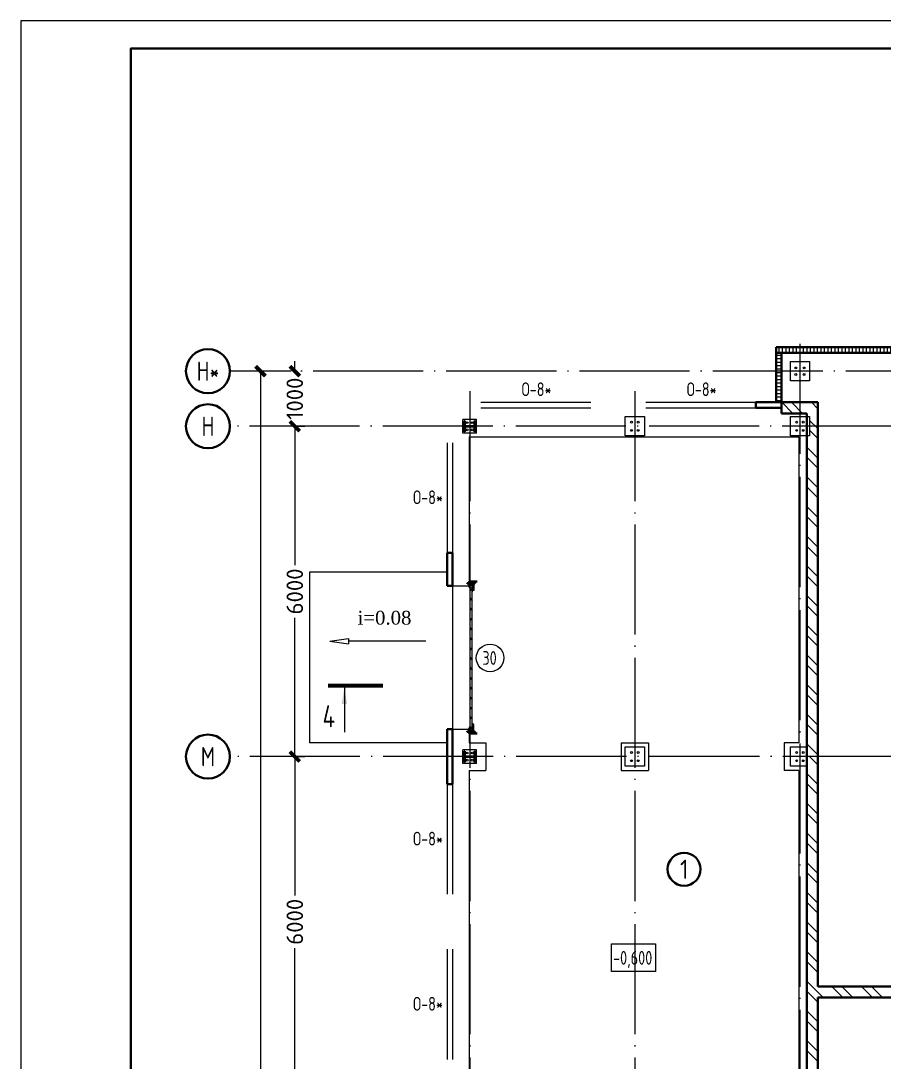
# Model space of a CAD drawing. Extents: x -965262 to 1142518, y -357520 to 71675.
# Drawn here: x -861262 to -845578, y -174902 to -155988 of the extents above; entities that cross this region are included whole.
import ezdxf

# ---------------------------------------------------------------- set-up
doc = ezdxf.new("R2010")
doc.units = 0
doc.header["$LTSCALE"] = 10
doc.linetypes.add('DOTE', pattern=[2.42, 2, -0.2, 0.02, -0.2])
doc.layers.get('0').update_dxf_attribs({"linetype": 'CONTINUOUS', "lineweight": 30})
doc.layers.get('Defpoints').update_dxf_attribs({"linetype": 'CONTINUOUS'})
doc.layers.add('DOTE', color=7, linetype='DOTE', lineweight=9)
doc.styles.add('2.5', font='times.ttf', dxfattribs={"height": 2.5})
doc.styles.add('GOST 2.304', font='isocpeur.ttf', dxfattribs={"width": 0.75, "height": 250})
doc.styles.add('GOST-2.304_Type-B', font='isocpeur.ttf', dxfattribs={"width": 0.9})
doc.styles.get("Standard").update_dxf_attribs({"font": 'isocpeur.ttf', "height": 300})
doc.dimstyles.get("Standard").update_dxf_attribs({"dimscale": 100, "dimtxt": 300, "dimasz": 1.8, "dimexe": 1.8, "dimexo": 0.625, "dimgap": 0.9, "dimtad": 0, "dimdec": 0, "dimzin": 0, "dimdsep": 46, "dimtxsty": 'Standard', "dimblk": 'ARCHTICK', "dimcen": 0.9, "dimclrd": 256, "dimclre": 256, "dimclrt": 256, "dimadec": 0, "dimazin": 0, "dimtfac": 1, "dimtdec": 0, "dimtofl": 0, "dimtmove": 0, "dimatfit": 3, "dimfxl": 1, "dimtolj": 1, "dimtzin": 0, "dimlwd": 15, "dimlwe": 15, "dimarcsym": 0})

# ---------------------------------------------------------------- blocks, each defined once
blk = doc.blocks.new('MC2')
at = {"lineweight": 15}
for p, q in [((68127, 41566), (68127, 39900)), ((69794, 41566), (68127, 41566)), ((69794, 41566), (69794, 39900)), ((69794, 39900), (68127, 39900))]:
    blk.add_line(p, q, dxfattribs=at)
for p, q in [((69627, 41400), (68294, 41400)), ((68294, 41400), (68294, 41320)), ((68934, 41320), (68294, 41320)), ((68934, 41320), (68934, 40146)), ((69627, 41320), (68987, 41320)), ((68987, 41320), (68987, 40146)), ((69627, 41400), (69627, 41320)), ((68934, 40146), (68294, 40146)), ((68294, 40146), (68294, 40066)), ((69627, 40066), (68294, 40066)), ((69627, 40146), (68987, 40146)), ((69627, 40146), (69627, 40066))]:
    blk.add_line(p, q)
for centre in [(68527, 41033), (68527, 40433), (69394, 41033), (69394, 40433)]:
    blk.add_circle(centre, 107, dxfattribs=at)
blk = doc.blocks.new('anchor.bolt')
for p, q in [((-0.07, 0), (-0.07, -0.72)), ((0.07, 0), (0.07, -0.06)), ((-0.1, -0.04), (-0.07, -0.03)), ((-0.1, -0.04), (0.09, -0.06)), ((0.07, -0.07), (-0.1, -0.04)), ((-0.1, -0.11), (-0.07, -0.1)), ((-0.1, -0.11), (0.09, -0.13)), ((0.07, -0.14), (-0.1, -0.11)), ((-0.1, -0.18), (-0.07, -0.17)), ((-0.1, -0.18), (0.09, -0.2)), ((0.07, -0.21), (-0.1, -0.18)), ((-0.1, -0.25), (-0.07, -0.24)), ((-0.1, -0.25), (0.09, -0.27)), ((0.07, -0.28), (-0.1, -0.25)), ((-0.1, -0.32), (-0.07, -0.31)), ((-0.1, -0.32), (0.09, -0.34)), ((0.07, -0.35), (-0.1, -0.32)), ((-0.1, -0.39), (-0.07, -0.38)), ((-0.1, -0.39), (0.09, -0.41)), ((0.07, -0.42), (-0.1, -0.39)), ((-0.1, -0.46), (-0.07, -0.45)), ((-0.1, -0.46), (0.09, -0.48)), ((0.07, -0.49), (-0.1, -0.46)), ((-0.1, -0.53), (-0.07, -0.52)), ((-0.1, -0.53), (0.09, -0.55)), ((0.07, -0.56), (-0.1, -0.53)), ((-0.09, -0.6), (-0.07, -0.59)), ((-0.09, -0.6), (0.09, -0.62)), ((0.07, -0.63), (-0.09, -0.6)), ((-0.07, -0.72), (0, -0.8)), ((-0.04, -0.62), (-0.06, -0.63)), ((-0.06, -0.64), (-0.06, -0.63)), ((-0.06, -0.73), (-0.06, -0.64)), ((0, -0.79), (-0.06, -0.73)), ((-0.01, -0.63), (-0.04, -0.62)), ((-0.03, -0.63), (0, -0.79)), ((-0.03, -0.63), (0.01, -0.78)), ((-0.02, -0.63), (0.01, -0.77)), ((-0.01, -0.63), (0.02, -0.76)), ((0.03, -0.69), (-0.01, -0.63)), ((0, -0.64), (0.03, -0.75)), ((0, -0.8), (0.07, -0.72)), ((0, -0.79), (0.03, -0.74)), ((0.01, -0.66), (0.03, -0.74)), ((0.03, -0.74), (0.03, -0.69)), ((0.07, -0.06), (0.09, -0.06)), ((0.09, -0.06), (0.07, -0.07)), ((0.07, -0.07), (0.07, -0.13)), ((0.07, -0.13), (0.09, -0.13)), ((0.09, -0.13), (0.07, -0.14)), ((0.07, -0.14), (0.07, -0.2)), ((0.07, -0.2), (0.09, -0.2)), ((0.09, -0.2), (0.07, -0.21)), ((0.07, -0.21), (0.07, -0.27)), ((0.07, -0.27), (0.09, -0.27)), ((0.09, -0.27), (0.07, -0.28)), ((0.07, -0.28), (0.07, -0.34)), ((0.07, -0.33), (0.09, -0.34)), ((0.09, -0.34), (0.07, -0.35)), ((0.07, -0.35), (0.07, -0.41)), ((0.07, -0.4), (0.09, -0.41)), ((0.09, -0.41), (0.07, -0.42)), ((0.07, -0.42), (0.07, -0.48)), ((0.07, -0.47), (0.09, -0.48)), ((0.09, -0.48), (0.07, -0.49)), ((0.07, -0.49), (0.07, -0.55)), ((0.07, -0.55), (0.09, -0.55)), ((0.09, -0.55), (0.07, -0.56)), ((0.07, -0.56), (0.07, -0.62)), ((0.09, -0.62), (0.07, -0.63)), ((0.07, -0.62), (0.09, -0.62)), ((0.07, -0.63), (0.07, -0.72))]:
    blk.add_line(p, q)
blk.add_arc((0.16, -0.64), 0.222, 187.9982, 219.836)
blk = doc.blocks.new('Крепеж_ворот')
at = {"lineweight": 15}
h = blk.add_hatch(dxfattribs=at)
h.set_pattern_fill('ANSI31', color=256, scale=2, angle=180)
h.set_pattern_definition([(225, (746089.599, 74802.7244), (4.49013, -4.49013), [])])
h.paths.add_polyline_path([(746087, 74804), (746087, 74802), (746091, 74802), (746094, 74802), (746094, 74804)], flags=17)
h.paths.add_polyline_path([(746116, 74802, 0.165118), (746120, 74803), (746124, 74806, -0.301689), (746131, 74807), (746135, 74805, 0.130081), (746138, 74804), (746142, 74804), (746142, 74806), (746138, 74806, -0.130081), (746136, 74807), (746133, 74809, 0.301689), (746123, 74808), (746118, 74805, -0.165112), (746116, 74804), (746064, 74804, -0.414223), (746061, 74807), (746061, 74868), (746059, 74868), (746059, 74869), (746059, 74870), (746059, 74870), (746059, 74871), (746059, 74872), (746059, 74872), (746059, 74873), (746059, 74874), (746059, 74875), (746059, 74876), (746059, 74876), (746059, 74877), (746059, 74877), (746059, 74878), (746059, 74879), (746059, 74879), (746061, 74879), (746061, 74945), (746058, 74945), (746058, 74807, 0.41422), (746064, 74802)])
h = blk.add_hatch(dxfattribs=at)
h.set_pattern_fill('ANSI31', color=256, scale=2, angle=90)
h.set_pattern_definition([(135, (736343.8085, 75928.334), (-4.490128, -4.490128), [])])
edge = h.paths.add_edge_path()
edge.add_ellipse((746065, 74838), major_axis=(-1.67, 1.67), ratio=1, start_angle=45, end_angle=135, ccw=False)
edge.add_line((746063, 74838), (746063, 74868))
edge.add_line((746063, 74868), (746061, 74868))
edge.add_line((746061, 74868), (746061, 74838))
edge.add_ellipse((746065, 74838), major_axis=(-2.89, 2.89), ratio=1, start_angle=45, end_angle=135)
edge.add_line((746065, 74834), (746097, 74834))
edge.add_line((746097, 74834), (746097, 74836))
edge.add_line((746097, 74836), (746065, 74836))
edge = h.paths.add_edge_path()
edge.add_ellipse((746065, 74890), major_axis=(2.89, 2.89), ratio=1, start_angle=106, end_angle=135)
edge.add_line((746061, 74890), (746061, 74879))
edge.add_line((746061, 74879), (746063, 74879))
edge.add_line((746063, 74879), (746063, 74890))
edge.add_ellipse((746065, 74890), major_axis=(-1.67, 1.67), ratio=1, start_angle=16, end_angle=45, ccw=False)
edge.add_line((746063, 74891), (746070, 74904))
edge.add_ellipse((746079, 74899), major_axis=(7.45, 7.45), ratio=1, start_angle=-3, end_angle=106, ccw=False)
edge.add_line((746087, 74906), (746097, 74894))
edge.add_line((746097, 74894), (746099, 74895))
edge.add_line((746099, 74895), (746088, 74907))
edge.add_ellipse((746079, 74899), major_axis=(8.67, 8.67), ratio=1, start_angle=-3, end_angle=106)
edge.add_line((746068, 74905), (746062, 74892))
h = blk.add_hatch(color=256, dxfattribs=at)
h.dxf.hatch_style = 1
h.paths.add_polyline_path([(746146, 74809), (746143, 74810, 0.10613), (746142, 74810), (746136, 74809, -0.181324), (746135, 74810, 0.335683), (746120, 74809, -0.119126), (746119, 74809, 0.371631), (746118, 74808), (746118, 74808, 0.451909), (746119, 74807, 0.124341), (746121, 74808, -0.343618), (746134, 74808, 0.181324), (746137, 74808), (746143, 74808, -0.110452), (746143, 74808), (746147, 74807, -0.710497), (746147, 74805), (746143, 74804), (746136, 74804, -0.178994), (746133, 74805, 0.369834), (746130, 74805, -0.178993), (746127, 74804), (746122, 74804, 0.120709), (746122, 74804), (746120, 74803, -0.017147), (746119, 74802, 0.538795), (746120, 74802), (746127, 74802, 0.207608), (746131, 74804, -0.433918), (746132, 74804, 0.207608), (746135, 74802), (746143, 74802, 0.079707), (746143, 74802), (746148, 74804, 0.461502), (746149, 74807, -0.250825), (746149, 74808, -0.128039), (746173, 74816, 0.416657), (746174, 74816), (746174, 74817, 0.409849), (746173, 74817, 0.127248)])
for p, q in [((746058, 74807), (746058, 74945)), ((746058, 74945), (746061, 74945)), ((746061, 74879), (746061, 74945)), ((746068, 74905), (746062, 74892)), ((746070, 74904), (746063, 74891)), ((746087, 74906), (746097, 74894)), ((746088, 74907), (746099, 74895)), ((746059, 74879), (746063, 74879)), ((746059, 74868), (746059, 74879)), ((746059, 74868), (746063, 74868)), ((746061, 74879), (746061, 74890)), ((746061, 74807), (746061, 74868)), ((746061, 74838), (746061, 74868)), ((746063, 74838), (746063, 74890)), ((746064, 74883), (746063, 74883)), ((746064, 74865), (746063, 74865)), ((746064, 74883), (746064, 74874)), ((746067, 74880), (746064, 74883)), ((746064, 74875), (746064, 74873)), ((746064, 74874), (746064, 74865)), ((746067, 74868), (746064, 74865)), ((746064, 74804), (746116, 74804)), ((746064, 74802), (746116, 74802)), ((746097, 74836), (746065, 74836)), ((746097, 74834), (746065, 74834)), ((746067, 74880), (746067, 74875)), ((746067, 74873), (746067, 74868)), ((746079, 74806), (746102, 74806)), ((746079, 74806), (746079, 74804)), ((746079, 74804), (746102, 74804)), ((746082, 74814), (746081, 74813)), ((746081, 74813), (746081, 74806)), ((746099, 74814), (746082, 74814)), ((746086, 74813), (746086, 74806)), ((746095, 74813), (746095, 74806)), ((746097, 74894), (746099, 74895)), ((746097, 74834), (746097, 74836)), ((746099, 74814), (746100, 74813)), ((746100, 74813), (746100, 74806)), ((746102, 74806), (746102, 74804)), ((746118, 74805), (746123, 74808)), ((746120, 74803), (746124, 74806)), ((746135, 74805), (746131, 74807)), ((746136, 74807), (746133, 74809)), ((746142, 74806), (746138, 74806)), ((746138, 74804), (746142, 74804)), ((746142, 74806), (746142, 74804)), ((746142, 74804), (746142, 74806)), ((746143, 74804), (746147, 74805)), ((746143, 74802), (746148, 74804)), ((746174, 74817), (746174, 74816))]:
    blk.add_line(p, q)
for p, q in [((746073, 74842), (746073, 74905)), ((746061, 74879), (746061, 74881)), ((746061, 74834), (746061, 74868)), ((746063, 74883), (746063, 74874)), ((746063, 74874), (746063, 74865)), ((746073, 74896), (746077, 74892)), ((746073, 74851), (746077, 74855)), ((746074, 74886), (746074, 74861)), ((746074, 74880), (746076, 74880)), ((746074, 74867), (746076, 74867)), ((746076, 74886), (746076, 74883)), ((746076, 74883), (746076, 74886)), ((746076, 74886), (746077, 74886)), ((746076, 74864), (746076, 74883)), ((746077, 74873), (746076, 74880)), ((746076, 74880), (746076, 74867)), ((746077, 74873), (746076, 74867)), ((746076, 74864), (746076, 74861)), ((746076, 74864), (746076, 74861)), ((746076, 74861), (746077, 74861)), ((746077, 74886), (746077, 74892)), ((746077, 74861), (746077, 74855)), ((746081, 74898), (746081, 74886)), ((746081, 74849), (746081, 74861)), ((746087, 74898), (746082, 74898)), ((746082, 74886), (746087, 74886)), ((746082, 74861), (746087, 74861)), ((746087, 74849), (746082, 74849)), ((746087, 74899), (746087, 74898)), ((746087, 74886), (746087, 74898)), ((746087, 74886), (746098, 74886)), ((746087, 74849), (746087, 74861)), ((746087, 74861), (746098, 74861)), ((746087, 74847), (746087, 74849)), ((746099, 74885), (746099, 74883)), ((746099, 74883), (746099, 74864)), ((746099, 74882), (746100, 74882)), ((746099, 74865), (746100, 74865)), ((746099, 74862), (746099, 74864)), ((746100, 74861), (746100, 74886)), ((746100, 74886), (746110, 74886)), ((746100, 74861), (746110, 74861)), ((746110, 74861), (746110, 74886)), ((746110, 74881), (746225, 74881)), ((746110, 74865), (746212, 74865)), ((746114, 74877), (746225, 74877)), ((746250, 74859), (746250, 74863))]:
    blk.add_line(p, q, dxfattribs=at)
at = {"lineweight": 15, "ltscale": 0.5}
for p, q in [((746076, 74886), (746074, 74886)), ((746076, 74861), (746074, 74861))]:
    blk.add_line(p, q, dxfattribs=at)
at = {"lineweight": 15, "extrusion": (-1.7375e-14, 1, 0)}
for p, q in [((746113, 74884), (746225, 74884)), ((746113, 74863), (746113, 74884)), ((746113, 74863), (746136, 74863)), ((746117, 74857), (746117, 74829)), ((746117, 74826), (746119, 74823)), ((746119, 74823), (746123, 74825)), ((746121, 74857), (746121, 74829)), ((746123, 74825), (746121, 74828)), ((746123, 74863), (746123, 74863)), ((746250, 74863), (746123, 74863)), ((746250, 74859), (746123, 74859)), ((746124, 74840), (746124, 74849)), ((746136, 74882), (746157, 74882)), ((746136, 74863), (746136, 74882)), ((746157, 74882), (746157, 74863)), ((746157, 74863), (746212, 74863))]:
    blk.add_line(p, q, dxfattribs=at)
at = {"lineweight": 15, "ltscale": 0.5, "extrusion": (-1.7375e-14, 1, 0)}
for p, q in [((746113, 74880), (746225, 74880)), ((746136, 74866), (746113, 74866)), ((746115, 74871), (746120, 74871)), ((746121, 74857), (746117, 74857)), ((746117, 74852), (746117, 74854)), ((746121, 74840), (746117, 74840)), ((746117, 74837), (746117, 74835)), ((746121, 74829), (746117, 74829)), ((746120, 74839), (746120, 74850)), ((746124, 74848), (746120, 74848)), ((746124, 74841), (746120, 74841)), ((746123, 74869), (746123, 74863)), ((746123, 74863), (746123, 74859)), ((746140, 74863), (746140, 74859)), ((746153, 74863), (746153, 74859)), ((746212, 74866), (746157, 74866)), ((746173, 74863), (746173, 74859))]:
    blk.add_line(p, q, dxfattribs=at)
at = {"lineweight": 15, "extrusion": (-2.77556e-16, -1, 0)}
for p, q in [((746225, 74866), (746114, 74866)), ((746128, 74866), (746128, 74863)), ((746138, 74866), (746138, 74863)), ((746164, 74866), (746164, 74863)), ((746174, 74866), (746174, 74863)), ((746201, 74866), (746201, 74863)), ((746210, 74866), (746210, 74863)), ((746225, 74884), (746225, 74863))]:
    blk.add_line(p, q, dxfattribs=at)
at = {"extrusion": (-1, -4.26669e-14, 0)}
for p, q in [((746118, 74808), (746118, 74808)), ((746136, 74809), (746142, 74810)), ((746143, 74808), (746137, 74808)), ((746143, 74810), (746146, 74809)), ((746147, 74807), (746143, 74808))]:
    blk.add_line(p, q, dxfattribs=at)
at = {"extrusion": (-1, -4.2422e-14, 1.22461e-16)}
for p, q in [((746119, 74803), (746122, 74804)), ((746127, 74802), (746120, 74802)), ((746122, 74804), (746127, 74804)), ((746143, 74802), (746135, 74802)), ((746136, 74804), (746143, 74804))]:
    blk.add_line(p, q, dxfattribs=at)
at = {"lineweight": 15}
for centre, radius, start, end in [((746079, 74899), 8.28, 0, 136.0097), ((746079, 74847), 8.28, 223.9903, 0), ((746077, 74883), 0.956, 180, 270), ((746077, 74883), 0.75, 180, 270), ((746077, 74864), 0.956, 90, 180), ((746077, 74864), 0.75, 90, 180), ((746076, 74892), 0.375, 0, 45), ((746076, 74855), 0.375, 315, 0), ((746082, 74898), 0.375, 91, 180), ((746082, 74886), 0.75, 180, 270), ((746082, 74861), 0.75, 90, 180), ((746082, 74849), 0.375, 180, 269), ((746098, 74885), 0.375, 0, 90), ((746098, 74862), 0.375, 270, 0), ((746123, 74857), 5.92, 90, 180), ((746123, 74829), 5.92, 180, 199.6464), ((746123, 74857), 1.87, 90, 180), ((746129, 74855), 8.15, 194.9986, 233.9214), ((746129, 74833), 8.15, 126.0786, 165.0014), ((746123, 74829), 1.87, 180, 185.5313)]:
    blk.add_arc(centre, radius, start, end, dxfattribs=at)
for centre, radius, start, end in [((746064, 74807), 5.62, 180, 270), ((746064, 74807), 3.11, 180, 270), ((746082, 74804), 10.4, 68.2753, 87.8782), ((746091, 74798), 16.2, 73.306, 107.292), ((746099, 74804), 10.4, 92.1218, 111.7247), ((746116, 74807), 3.11, 270, 307.5043), ((746116, 74807), 5.62, 270, 307.5043), ((746119, 74808), 0.586, 91.7247, 173.2711), ((746119, 74807), 0.586, 173.2711, 270.547), ((746118, 74812), 3.52, 271.7247, 298.8983), ((746118, 74812), 5.21, 270.547, 298.8983), ((746128, 74799), 12.4, 54.8903, 129.1143), ((746128, 74799), 10.7, 54.8903, 130.7448), ((746128, 74801), 8.97, 60.3534, 127.5043), ((746128, 74801), 8.97, 60.3534, 127.5043), ((746128, 74801), 8.97, 60.3534, 127.5043), ((746128, 74801), 6.46, 60.3534, 127.5043), ((746136, 74811), 3.54, 234.8903, 276), ((746136, 74811), 1.86, 234.8903, 276), ((746138, 74810), 5.62, 240.3534, 270), ((746138, 74810), 3.11, 240.3534, 270), ((746143, 74810), 0.292, 71.7675, 96), ((746143, 74808), 0.292, 70.7873, 96), ((746176, 74761), 56.8, 93.2805, 122.2878), ((746147, 74806), 0.562, 289.2127, 70.7873), ((746147, 74806), 2.25, 288.2291, 27.3228), ((746176, 74765), 50.3, 93.6593, 122.8448), ((746150, 74807), 0.586, 151, 207.3228), ((746173, 74817), 0.6, 4.1357, 93.2805), ((746173, 74816), 0.6, 273.6593, 4.1357)]:
    blk.add_arc(centre, radius, start, end)
at = {"lineweight": 15, "ltscale": 0.5}
for centre, radius, start, end in [((746119, 74852), 2.25, 195, 270), ((746119, 74836), 2.25, 90, 165), ((746119, 74850), 0.375, 0, 90), ((746119, 74839), 0.375, 270, 0)]:
    blk.add_arc(centre, radius, start, end, dxfattribs=at)
at = {"extrusion": (-1.22461e-16, -5.20252e-30, -1)}
for centre, radius, start, end in [((-746120, 74802), 0.187, 270, 62.4687), ((-746122, 74803), 0.586, 62.4687, 90), ((-746127, 74809), 4.69, 229.4077, 270), ((-746127, 74807), 4.69, 223.0863, 270), ((-746131, 74803), 2.32, 49.4077, 130.5923), ((-746131, 74803), 0.637, 43.0863, 136.9137), ((-746135, 74807), 4.69, 270, 316.9137), ((-746136, 74809), 4.69, 270, 310.5923), ((-746143, 74804), 0.292, 250.7873, 270), ((-746143, 74802), 0.292, 251.7709, 270)]:
    blk.add_arc(centre, radius, start, end, dxfattribs=at)
at = {"extrusion": (0, 0, -1)}
for centre, major_axis, start_param, end_param in [((746079, 74899), (8.67, 8.67), 4.433136, 6.335545), ((746079, 74899), (7.45, 7.45), 4.433136, 6.335545), ((746065, 74890), (2.89, 2.89), 3.926991, 4.433136), ((746065, 74838), (-2.89, 2.89), 3.926991, 5.497787), ((746065, 74890), (-1.67, 1.67), 5.497787, 6.003933), ((746065, 74838), (-1.67, 1.67), 3.926991, 5.497787)]:
    blk.add_ellipse(centre, major_axis=major_axis, ratio=1, start_param=start_param, end_param=end_param, dxfattribs=at)
for points in [[(746067, 74875), (746066, 74875), (746064, 74875)], [(746064, 74873), (746066, 74873), (746067, 74873)]]:
    blk.add_rational_spline(points, [1, 1.01284142743, 1], degree=2)
at = {"lineweight": 15, "ltscale": 0.5}
for points, knots in [([(746115, 74871), (746115, 74871), (746114, 74871), (746114, 74871), (746114, 74872), (746113, 74872), (746113, 74872), (746113, 74873), (746113, 74873), (746113, 74873)], [0.37141352, 0.37141352, 0.37141352, 0.37141352, 0.39402571, 0.39402571, 0.41663789, 0.41663789, 0.43959523, 0.43959523, 0.46255257, 0.46255257, 0.46255257, 0.46255257]), ([(746123, 74869), (746123, 74869), (746123, 74869), (746122, 74870), (746122, 74870), (746122, 74871), (746122, 74871), (746121, 74871), (746121, 74871), (746120, 74871)], [0.28027447, 0.28027447, 0.28027447, 0.28027447, 0.30323181, 0.30323181, 0.32618916, 0.32618916, 0.34880134, 0.34880134, 0.37141352, 0.37141352, 0.37141352, 0.37141352])]:
    blk.add_open_spline(points, degree=3, knots=knots, dxfattribs=at)
at = {"lineweight": 15}
for points in [[(746117, 74827), (746117, 74827), (746117, 74826), (746117, 74826)], [(746121, 74828), (746121, 74828), (746121, 74828), (746121, 74829)]]:
    blk.add_open_spline(points, degree=3, dxfattribs=at)
at = {"xscale": -50.80000000000001, "yscale": 50.80000000000001, "zscale": 50.80000000000001}
blk.add_blockref('anchor.bolt', (746091, 74804), dxfattribs=at)
blk = doc.blocks.new('_ArchTick')
at = {"color": 0, "linetype": 'ByBlock', "lineweight": 0, "const_width": 0.4}
blk.add_lwpolyline([(-0.5, -0.5), (0.5, 0.5)], dxfattribs=at)
blk = doc.blocks.new('*D130')
at = {"lineweight": 15, "transparency": 16777216}
for p, q in [((-856285, -169352), (-856285, -171872)), ((-856223, -169352), (-856105, -169352)), ((-856285, -175352), (-856285, -172832)), ((-856223, -175352), (-856105, -175352))]:
    blk.add_line(p, q, dxfattribs=at)
at = {"layer": 'Defpoints', "color": 0, "lineweight": 15, "transparency": 16777216}
for p in [(-856285, -169352), (-856285, -169352), (-856285, -175352, 1451)]:
    blk.add_point(p, dxfattribs=at)
at = {"lineweight": 15, "transparency": 16777216, "xscale": 180, "yscale": 180, "zscale": 180}
for p, rotation in [((-856285, -169352), 90), ((-856285, -175352), 270)]:
    blk.add_blockref('_ArchTick', p, dxfattribs=dict(at, rotation=rotation))
at = {"lineweight": 15, "transparency": 16777216, "insert": (-856285, -172352), "char_height": 300, "attachment_point": 5, "rotation": 90}
blk.add_mtext('\\A1;6000', dxfattribs=at)
blk = doc.blocks.new('*D131')
at = {"lineweight": 15, "transparency": 16777216}
for p, q in [((-856285, -163352), (-856285, -165872)), ((-856223, -163352), (-856105, -163352)), ((-856285, -169352), (-856285, -166832)), ((-856223, -169352), (-856105, -169352))]:
    blk.add_line(p, q, dxfattribs=at)
at = {"layer": 'Defpoints', "color": 0, "lineweight": 15, "transparency": 16777216}
for p in [(-856285, -163352), (-856285, -163352), (-856285, -169352, 1451)]:
    blk.add_point(p, dxfattribs=at)
at = {"lineweight": 15, "transparency": 16777216, "xscale": 180, "yscale": 180, "zscale": 180}
for p, rotation in [((-856285, -163352), 90), ((-856285, -169352), 270)]:
    blk.add_blockref('_ArchTick', p, dxfattribs=dict(at, rotation=rotation))
at = {"lineweight": 15, "transparency": 16777216, "insert": (-856285, -166352), "char_height": 300, "attachment_point": 5, "rotation": 90}
blk.add_mtext('\\A1;6000', dxfattribs=at)
blk = doc.blocks.new('*D132')
at = {"lineweight": 15, "transparency": 16777216}
for p, q in [((-856285, -162352), (-856285, -162172)), ((-856348, -162352), (-856465, -162352)), ((-856348, -163352), (-856465, -163352)), ((-856285, -163352), (-856285, -163532))]:
    blk.add_line(p, q, dxfattribs=at)
at = {"layer": 'Defpoints', "color": 0, "lineweight": 15, "transparency": 16777216}
for p in [(-856285, -162352), (-856285, -162352), (-856285, -163352, 1451)]:
    blk.add_point(p, dxfattribs=at)
at = {"lineweight": 15, "transparency": 16777216, "xscale": 180, "yscale": 180, "zscale": 180}
for p, rotation in [((-856285, -162352), 270), ((-856285, -163352), 90)]:
    blk.add_blockref('_ArchTick', p, dxfattribs=dict(at, rotation=rotation))
at = {"lineweight": 15, "transparency": 16777216, "insert": (-856285, -162852), "char_height": 300, "attachment_point": 5, "rotation": 90}
blk.add_mtext('\\A1;1000', dxfattribs=at)
blk = doc.blocks.new('*D133')
at = {"lineweight": 15, "transparency": 16777216}
for p, q in [((-856971, -162352), (-857088, -162352)), ((-856908, -162352), (-856908, -180267)), ((-856908, -199352), (-856908, -181437)), ((-856236, -199352), (-857088, -199352))]:
    blk.add_line(p, q, dxfattribs=at)
at = {"layer": 'Defpoints', "color": 0, "lineweight": 15, "transparency": 16777216}
for p in [(-856908, -162352), (-856908, -162352), (-856173, -199352)]:
    blk.add_point(p, dxfattribs=at)
at = {"lineweight": 15, "transparency": 16777216, "xscale": 180, "yscale": 180, "zscale": 180}
for p, rotation in [((-856908, -162352), 90), ((-856908, -199352), 270)]:
    blk.add_blockref('_ArchTick', p, dxfattribs=dict(at, rotation=rotation))
at = {"lineweight": 15, "transparency": 16777216, "insert": (-856908, -180852), "char_height": 300, "attachment_point": 5, "rotation": 90}
blk.add_mtext('\\A1;37000', dxfattribs=at)

msp = doc.modelspace()

# ---------------------------------------------------------------- hatches: boundary and pattern name
at = {"lineweight": 15}
h = msp.add_hatch(dxfattribs=at)
h.set_pattern_fill('LINE', color=6, scale=20, angle=90, style=0)
h.set_pattern_definition([(90, (35735.65, -633128.98), (-63.5, 4e-15), [])])
h.paths.add_polyline_path([(-841307, -161917.1), (-841307.4, -161917.1), (-841307.4, -162017.1), (-841307, -162017.1)])
h.paths.add_polyline_path([(-843307.4, -161917.1), (-843327, -161917.1), (-843327, -162017.1), (-843307.4, -162017.1)], flags=16)
h.paths.add_polyline_path([(-834672.4, -162017.1), (-834772.4, -162017.1), (-834772.4, -162917.1), (-834672.4, -162917.1)], flags=17)
h.paths.add_polyline_path([(-847442.4, -162017.1), (-847542.4, -162017.1), (-847542.4, -162917.1), (-847442.4, -162917.1)])
h.paths.add_polyline_path([(-847442.4, -162017.1), (-847542.4, -162017.1), (-847542.4, -162917.1), (-847442.4, -162917.1)], flags=17)
h.paths.add_polyline_path([(-843307.4, -161917.1), (-847542.4, -161917.1), (-847542.4, -162017.1), (-843307.4, -162017.1)])
h.paths.add_polyline_path([(-840807.4, -161917.1), (-841307.4, -161917.1), (-841307.4, -162017.1), (-840807.4, -162017.1)])
h.paths.add_polyline_path([(-837307.4, -161917.1), (-837807.4, -161917.1), (-837807.4, -162017.1), (-837307.4, -162017.1)])
h.paths.add_polyline_path([(-834672.4, -161917.1), (-835307.4, -161917.1), (-835307.4, -162017.1), (-834672.4, -162017.1)])
h.paths.add_polyline_path([(-834672.4, -162017.1), (-834772.4, -162017.1), (-834772.4, -162917.1), (-834672.4, -162917.1)], flags=17)
h.paths.add_polyline_path([(-837807.4, -162017.1), (-837807, -162017.1), (-837807, -161917.1), (-837807.4, -161917.1)])
h.paths.add_polyline_path([(-837307.4, -162017.1), (-837327, -162017.1), (-837327, -161917.1), (-837307.4, -161917.1)])
h.paths.add_polyline_path([(-835307, -161917.1), (-835307.4, -161917.1), (-835307.4, -162017.1), (-835307, -162017.1)])
h.paths.add_polyline_path([(-837307, -162017.1), (-837326.6, -162017.1), (-837326.6, -161917.1), (-837307, -161917.1)])
h.paths.add_polyline_path([(-843307, -162017.1), (-843327, -162017.1), (-843327, -161917.1), (-843307, -161917.1)])
h = msp.add_hatch(dxfattribs=at)
h.set_pattern_fill('LINE', color=6, scale=20)
h.set_pattern_definition([(0, (-1770234.755, -388625.755), (0, 63.5), [])])
h.paths.add_polyline_path([(-847442.4, -162017.1), (-847542.4, -162017.1), (-847542.4, -162917.1), (-847442.4, -162917.1)])
h = msp.add_hatch(dxfattribs=at)
h.set_pattern_fill('ANSI32', color=4, scale=40, angle=90, style=0)
h.set_pattern_definition([(135, (-825143.9, -163121.8), (-269.4077, -269.4077), []), (135, (-825143.9, -162942.18), (-269.4077, -269.4077), [])])
h.paths.add_polyline_path([(-825057.2, -163017.1), (-825257.2, -163017.1), (-825257.2, -163352.1), (-825057.2, -163352.1)])
h.paths.add_polyline_path([(-825057.2, -163352.1), (-825257.2, -163352.1), (-825257.2, -164677.1), (-827262.2, -164677.1), (-827262.2, -164877.1), (-825057.2, -164877.1)])
h.paths.add_polyline_path([(-827462.2, -164677.1), (-828982.2, -164677.1), (-828982.2, -167442.1), (-828782.2, -167442.1), (-828782.2, -164877.1), (-827462.2, -164877.1)], flags=16)
h.paths.add_polyline_path([(-827262.2, -164877.1), (-827462.2, -164877.1), (-827462.2, -167442.1), (-827262.2, -167442.1)], flags=17)
h.paths.add_polyline_path([(-827262.2, -163352.1), (-827462.2, -163352.1), (-827462.2, -164677.1), (-827262.2, -164677.1)], flags=17)
h.paths.add_polyline_path([(-827262.2, -163017.1), (-827462.2, -163017.1), (-827462.2, -163352.1), (-827262.2, -163352.1)])
h.paths.add_polyline_path([(-840622.4, -173137.1), (-841022.4, -173137.1), (-841022.4, -173527.1), (-840622.4, -173527.1)])
h.paths.add_polyline_path([(-843612.4, -173137.1), (-844012.4, -173137.1), (-844012.4, -173527.1), (-843612.4, -173527.1)], flags=17)
h.paths.add_polyline_path([(-832692.4, -172202.1), (-833082.4, -172202.1), (-833082.4, -172602.1), (-832692.4, -172602.1)], flags=17)
h.paths.add_polyline_path([(-848047.4, -182572.1), (-848122.4, -182572.1), (-848122.4, -183272.1), (-849007.4, -183272.1), (-849007.4, -183372.1), (-848047.4, -183372.1)], flags=17)
h.paths.add_polyline_path([(-846982.4, -183272.1), (-847922.4, -183272.1), (-847922.4, -182572.1), (-847947.4, -182572.1), (-847947.4, -183372.1), (-846982.4, -183372.1)])
h.paths.add_polyline_path([(-848047.4, -181672.1), (-848122.4, -181672.1), (-848122.4, -181862.1), (-848047.4, -181862.1)], flags=16)
h.paths.add_polyline_path([(-847922.4, -181672.1), (-847947.4, -181672.1), (-847947.4, -181862.1), (-847922.4, -181862.1)], flags=17)
h.paths.add_polyline_path([(-849007.4, -181672.1), (-849057.4, -181672.1), (-849057.4, -183272.1), (-849007.4, -183272.1)], flags=17)
h.paths.add_polyline_path([(-849107.4, -181672.1), (-849257.4, -181672.1), (-849257.4, -183472.1), (-849107.4, -183472.1)], flags=17)
h.paths.add_polyline_path([(-825057.2, -163017.1), (-825257.2, -163017.1), (-825257.2, -163352.1), (-825057.2, -163352.1)])
h.paths.add_polyline_path([(-853107.4, -185922), (-853417.4, -185922), (-853417.4, -186122), (-853107.4, -186122)])
h.paths.add_polyline_path([(-852892.4, -185922), (-853107.4, -185922), (-853107.4, -186122), (-852892.4, -186122)])
h.paths.add_polyline_path([(-851292.4, -185922), (-851692.4, -185922), (-851692.4, -186122), (-851292.4, -186122)])
h.paths.add_polyline_path([(-849982.4, -185922), (-850382.4, -185922), (-850382.4, -186122), (-849982.4, -186122)])
h.paths.add_polyline_path([(-848382.4, -185922), (-848782.4, -185922), (-848782.4, -186122), (-848382.4, -186122)])
h.paths.add_polyline_path([(-847107.4, -185922), (-847182.4, -185922), (-847182.4, -186122), (-847107.4, -186122)])
h.paths.add_polyline_path([(-847107.4, -162917.1), (-847442.4, -162917.1), (-847442.4, -163117.1), (-847107.4, -163117.1)])
h.paths.add_polyline_path([(-846782.4, -162917.1), (-847107.4, -162917.1), (-847107.4, -163117.1), (-846982.4, -163117.1), (-846982.4, -163177.1), (-846932.4, -163177.1), (-846932.4, -163352.1), (-846782.4, -163352.1)])
h.paths.add_polyline_path([(-846782.4, -163352.1), (-846932.4, -163352.1), (-846932.4, -163527.1), (-846982.4, -163527.1), (-846982.4, -169177.1), (-846932.4, -169177.1), (-846932.4, -169352.1), (-846782.4, -169352.1)])
h.paths.add_polyline_path([(-846782.4, -169352.1), (-846932.4, -169352.1), (-846932.4, -169527.1), (-846982.4, -169527.1), (-846982.4, -175177.1), (-846932.4, -175177.1), (-846932.4, -175352.1), (-846782.4, -175352.1), (-846782.4, -173727.1), (-841107.4, -173727.1), (-841107.4, -173527.1), (-846782.4, -173527.1)])
h.paths.add_polyline_path([(-846782.4, -175352.1), (-846932.4, -175352.1), (-846932.4, -175527.1), (-846982.4, -175527.1), (-846982.4, -178462.1), (-846782.4, -178462.1)])
h.paths.add_polyline_path([(-846782.4, -179462.1), (-846982.4, -179462.1), (-846982.4, -179662.1), (-847107.4, -179662.1), (-847107.4, -179862.1), (-846982.4, -179862.1), (-846982.4, -180062.1), (-846782.4, -180062.1)])
h.paths.add_polyline_path([(-847107.4, -179662.1), (-850107.4, -179662.1), (-850107.4, -179862.1), (-847107.4, -179862.1)])
h.paths.add_polyline_path([(-850107.4, -179662.1), (-853107.4, -179662.1), (-853107.4, -179862.1), (-851817.4, -179862.1), (-851817.4, -180062.1), (-851617.4, -180062.1), (-851617.4, -179862.1), (-850107.4, -179862.1)])
h.paths.add_polyline_path([(-853107.4, -179662.1), (-853417.4, -179662.1), (-853417.4, -179862.1), (-853107.4, -179862.1)])
h.paths.add_polyline_path([(-853107.4, -181472.1), (-853417.4, -181472.1), (-853417.4, -181672.1), (-853107.4, -181672.1)])
h.paths.add_polyline_path([(-851217.4, -181472.1), (-851617.4, -181472.1), (-851617.4, -181352.1), (-851817.4, -181352.1), (-851817.4, -181472.1), (-853107.4, -181472.1), (-853107.4, -181672.1), (-851217.4, -181672.1)])
h.paths.add_polyline_path([(-851617.4, -181072.1), (-851817.4, -181072.1), (-851817.4, -181352.1), (-851617.4, -181352.1)])
h.paths.add_polyline_path([(-850107.4, -181527.1), (-850282.4, -181527.1), (-850282.4, -181472.1), (-850307.4, -181472.1), (-850307.4, -181672.1), (-850107.4, -181672.1)])
h.paths.add_polyline_path([(-848907.4, -181472.1), (-849932.4, -181472.1), (-849932.4, -181527.1), (-850107.4, -181527.1), (-850107.4, -181672.1), (-849107.4, -181672.1), (-849107.4, -183472.1), (-847107.4, -183472.1), (-847107.4, -183372.1), (-847947.4, -183372.1), (-847947.4, -182572.1), (-848047.4, -182572.1), (-848047.4, -183372.1), (-849007.4, -183372.1), (-849007.4, -181672.1), (-848907.4, -181672.1)])
h.paths.add_polyline_path([(-846782.4, -181672.1), (-846382.9, -181672.1), (-846382.9, -181472.1), (-846782.4, -181472.1), (-846782.4, -181352.1), (-846932.4, -181352.1), (-846932.4, -181527.1), (-847107.4, -181527.1), (-847107.4, -181672.1), (-846982.4, -181672.1), (-846982.4, -183372.1), (-847107.4, -183372.1), (-847107.4, -183472.1), (-846982.4, -183472.1), (-846982.4, -185922), (-847107.4, -185922), (-847107.4, -186122), (-846782.4, -186122)])
h.paths.add_polyline_path([(-847107.4, -181527.1), (-847282.4, -181527.1), (-847282.4, -181472.1), (-848197.4, -181472.1), (-848197.4, -181672.1), (-848047.4, -181672.1), (-848047.4, -181862.1), (-847947.4, -181862.1), (-847947.4, -181672.1), (-847107.4, -181672.1)], flags=17)
h.paths.add_polyline_path([(-846782.4, -181072.1), (-846982.4, -181072.1), (-846982.4, -181177.1), (-846932.4, -181177.1), (-846932.4, -181352.1), (-846782.4, -181352.1)])
h.paths.add_polyline_path([(-845072.9, -181352.1), (-845272.9, -181352.1), (-845272.9, -181472.1), (-845472.9, -181472.1), (-845472.9, -181672.1), (-845072.9, -181672.1), (-845072.9, -181577.1)])
h.paths.add_polyline_path([(-845072.9, -175452.1), (-841282.4, -175452.1), (-841282.4, -175352.1), (-845272.9, -175352.1), (-845272.9, -181352.1), (-845072.9, -181352.1)])
h.paths.add_polyline_path([(-841282.4, -175252.1), (-845272.9, -175252.1), (-845272.9, -175352.1), (-841282.4, -175352.1)], flags=16)
h.paths.add_polyline_path([(-835282.4, -175352.1), (-840932.4, -175352.1), (-840932.4, -175452.1), (-835282.4, -175452.1)])
h.paths.add_polyline_path([(-835282.4, -175252.1), (-840932.4, -175252.1), (-840932.4, -175352.1), (-835282.4, -175352.1)])
h.paths.add_polyline_path([(-834492.4, -175352.1), (-834932.4, -175352.1), (-834932.4, -175452.1), (-834492.4, -175452.1)])
h.paths.add_polyline_path([(-834492.4, -175252.1), (-834932.4, -175252.1), (-834932.4, -175352.1), (-834492.4, -175352.1)])
h.paths.add_polyline_path([(-837507.4, -173577.1), (-837682.4, -173577.1), (-837682.4, -173527.1), (-841107.4, -173527.1), (-841107.4, -173727.1), (-837507.4, -173727.1)])
h.paths.add_polyline_path([(-835107.4, -173577.1), (-835282.4, -173577.1), (-835282.4, -173527.1), (-837332.4, -173527.1), (-837332.4, -173577.1), (-837507.4, -173577.1), (-837507.4, -173727.1), (-835107.4, -173727.1)])
h.paths.add_polyline_path([(-834782.4, -173402.1), (-834932.4, -173402.1), (-834932.4, -173577.1), (-835107.4, -173577.1), (-835107.4, -173727.1), (-834782.4, -173727.1)])
h.paths.add_polyline_path([(-834782.4, -169352.1), (-834982.4, -169352.1), (-834982.4, -173227.1), (-834932.4, -173227.1), (-834932.4, -173402.1), (-834782.4, -173402.1)])
h.paths.add_polyline_path([(-834782.4, -168352.1), (-834932.4, -168352.1), (-834932.4, -168527.1), (-834982.4, -168527.1), (-834982.4, -169352.1), (-834782.4, -169352.1)])
h.paths.add_polyline_path([(-830792.4, -167442.1), (-834782.4, -167442.1), (-834782.4, -163352.1), (-834982.4, -163352.1), (-834982.4, -168177.1), (-834932.4, -168177.1), (-834932.4, -168352.1), (-834782.4, -168352.1), (-834782.4, -167642.1), (-830792.4, -167642.1)])
h.paths.add_polyline_path([(-834782.4, -162917.1), (-834982.4, -162917.1), (-834982.4, -163352.1), (-834782.4, -163352.1)])
h.paths.add_polyline_path([(-829107.4, -167442.1), (-829782.4, -167442.1), (-829782.4, -167642.1), (-829107.4, -167642.1)])
h.paths.add_polyline_path([(-823107.4, -167442.1), (-828782.2, -167442.1), (-828782.2, -164877.1), (-825057.2, -164877.1), (-825057.2, -163352.1), (-825257.2, -163352.1), (-825257.2, -164677.1), (-828982.2, -164677.1), (-828982.2, -167442.1), (-829107.4, -167442.1), (-829107.4, -167642.1), (-823107.4, -167642.1)])
h.paths.add_polyline_path([(-820612.4, -167442.1), (-823107.4, -167442.1), (-823107.4, -167642.1), (-820612.4, -167642.1)])
h.paths.add_polyline_path([(-817107.4, -167442.1), (-819602.4, -167442.1), (-819602.4, -167642.1), (-817107.4, -167642.1)])
h.paths.add_polyline_path([(-811232.4, -163527.1), (-811282.4, -163527.1), (-811282.4, -163352.1), (-811432.4, -163352.1), (-811432.4, -165377.1), (-811832.2, -165377.1), (-811832.2, -165577.1), (-811432.4, -165577.1), (-811432.4, -166282.1), (-811232.4, -166282.1)])
h.paths.add_polyline_path([(-811282.4, -163177.1), (-811232.4, -163177.1), (-811232.4, -163017.1), (-811432.4, -163017.1), (-811432.4, -163352.1), (-811282.4, -163352.1)])
h.paths.add_polyline_path([(-813242.4, -163017.1), (-813442.4, -163017.1), (-813442.4, -163352.1), (-813242.4, -163352.1)])
h.paths.add_polyline_path([(-813077.5, -164895.1), (-811729.7, -164895.1), (-811729.7, -164391.1), (-813077.5, -164391.1)], flags=9)
h.paths.add_polyline_path([(-833482.4, -175452.1), (-833482.4, -175252.1), (-833282.4, -175252.1), (-833282.4, -169252.1), (-812822.4, -169252.1), (-812822.4, -169452.1), (-833082.4, -169452.1), (-833082.4, -175452.1)])
h.paths.add_polyline_path([(-813242.4, -167642.1), (-817107.4, -167642.1), (-817107.4, -167442.1), (-813442.4, -167442.1), (-813442.4, -163352.1), (-813242.4, -163352.1), (-813242.4, -165377.1), (-812842.2, -165377.1), (-812842.2, -165577.1), (-813242.4, -165577.1)])
h.paths.add_polyline_path([(-811812.4, -169452.1), (-811412.4, -169452.1), (-811412.4, -169252.1), (-811812.4, -169252.1)])
h.paths.add_polyline_path([(-811332.4, -175677.1), (-804772.4, -175677.1), (-804772.4, -175477.1), (-811332.4, -175477.1)])
h.paths.add_polyline_path([(-811332.4, -181227.1), (-804772.4, -181227.1), (-804772.4, -181027.1), (-811332.4, -181027.1)])
h = msp.add_hatch(dxfattribs=at)
h.set_pattern_fill('ANSI37', color=256, scale=40)
h.set_pattern_definition([(45, (-1007181.05, 764575.21), (-89.802561, 89.802561), []), (135, (-1007181.05, 764575.21), (-89.802561, -89.802561), [])])
h.paths.add_polyline_path([(-853061.5, -168868.5), (-853061.5, -166235.8), (-853101.5, -166235.8), (-853101.5, -168868.5)])

# ---------------------------------------------------------------- linework, layer by layer
at = {"color": 6, "extrusion": (0, 0, -1)}
for p, q in [((-847542.4, -161917.1, -1808.5), (-843307, -161917.1, -5068.3)), ((-847542.4, -162017.1, -1808.5), (-847542.4, -161917.1, -1808.5)), ((-843307, -162017.1, -5068.3), (-847542.4, -162017.1, -1808.5)), ((-847542.4, -162917.1, -1808.5), (-847542.4, -162017.1, -1808.5)), ((-847442.4, -162017.1, -1808.5), (-847442.4, -162917.1, -1808.5)), ((-847442.4, -162917.1, -1808.5), (-847542.4, -162917.1, -1808.5))]:
    msp.add_line(p, q, dxfattribs=at)
at = {"lineweight": 15}
for p, q in [((-847282.4, -162527.1, -3259.8), (-847282.4, -162177.1, -3259.8)), ((-847282.4, -162177.1, -3259.8), (-846932.4, -162177.1, -3259.8)), ((-846932.4, -162177.1, -3259.8), (-846932.4, -162527.1, -3259.8)), ((-846932.4, -162527.1, -3259.8), (-847282.4, -162527.1, -3259.8)), ((-850282.4, -163527.1, -3259.8), (-850282.4, -163177.1, -3259.8)), ((-850282.4, -163177.1, -3259.8), (-849932.4, -163177.1, -3259.8)), ((-849932.4, -163177.1, -3259.8), (-849932.4, -163527.1, -3259.8)), ((-847282.4, -163527.1, -3259.8), (-847282.4, -163177.1, -3259.8)), ((-847282.4, -163177.1, -3259.8), (-846932.4, -163177.1, -3259.8)), ((-846932.4, -163177.1, -3259.8), (-846932.4, -163527.1, -3259.8)), ((-853117.4, -163542.1, -1808.5), (-853117.4, -166252.1, -1808.5)), ((-853117.4, -163542.1, -1808.5), (-847127.4, -163542.1, -1808.5)), ((-849932.4, -163527.1, -3259.8), (-850282.4, -163527.1, -3259.8)), ((-846932.4, -163527.1, -3259.8), (-847282.4, -163527.1, -3259.8)), ((-847127.4, -163542.1, -1808.5), (-847127.4, -169102.1, -1808.5)), ((-853517.4, -166002.1), (-856017.4, -166002.1)), ((-856017.4, -166002.1), (-856017.4, -169102.1)), ((-853417.4, -166252.1, -1808.5), (-853417.4, -168852.1, -1808.5)), ((-853417.4, -166252.1, -1808.5), (-853117.4, -166252.1, -1808.5)), ((-853101.5, -168868.5), (-853101.5, -166235.8)), ((-853101.5, -166235.8), (-853061.5, -166235.8)), ((-853061.5, -168868.5), (-853061.5, -166235.8)), ((-855651, -167255), (-855311.7, -167206)), ((-855651, -167255), (-855311.7, -167304)), ((-855311.7, -167206), (-855311.7, -167304)), ((-853907.1, -167255), (-855311.7, -167255)), ((-853417.4, -168852.1, -1808.5), (-853117.4, -168852.1, -1808.5)), ((-853117.4, -168852.1, -1808.5), (-853117.4, -169102.1, -2712.8)), ((-853101.5, -168868.5), (-853061.5, -168868.5)), ((-853517.4, -169102.1), (-856017.4, -169102.1)), ((-853117.4, -169102.1, -1808.5), (-852817.4, -169102.1, -1808.5)), ((-852817.4, -169102.1, -2712.8), (-852817.4, -169602.1, -2670)), ((-850357.4, -169102.1, -3259.8), (-849857.4, -169102.1, -1808.5)), ((-850357.4, -169102.1, -3259.8), (-850357.4, -169602.1, -1808.5)), ((-850282.4, -169527.1, -3259.8), (-850282.4, -169177.1, -3259.8)), ((-850282.4, -169177.1, -3259.8), (-849932.4, -169177.1, -3259.8)), ((-849932.4, -169177.1, -3259.8), (-849932.4, -169527.1, -3259.8)), ((-849857.4, -169102.1, -1808.5), (-849857.4, -169602.1, -1808.5)), ((-847127.4, -169102.1, -1808.5), (-847397.4, -169102.1, -1808.5)), ((-847397.4, -169102.1, -2712.8), (-847397.4, -169602.1, -2670)), ((-847282.4, -169527.1, -3259.8), (-847282.4, -169177.1, -3259.8)), ((-847282.4, -169177.1, -3259.8), (-846982.4, -169177.1, -3259.8)), ((-853117.4, -169602.1, -2670), (-853117.4, -175102.1, -2199)), ((-853117.4, -169602.1, -1808.5), (-852817.4, -169602.1, -1808.5)), ((-850357.4, -169602.1, -1808.5), (-849857.4, -169602.1, -1808.5)), ((-849932.4, -169527.1, -3259.8), (-850282.4, -169527.1, -3259.8)), ((-847127.4, -169602.1, -1808.5), (-847397.4, -169602.1, -1808.5)), ((-846982.4, -169527.1, -3259.8), (-847282.4, -169527.1, -3259.8)), ((-847127.4, -169602.1, -1808.5), (-847127.4, -175102.1, -1808.5)), ((-850530.4, -172752.6), (-849730.4, -172752.6)), ((-850530.4, -173252.6), (-850530.4, -172752.6)), ((-849730.4, -172752.6), (-849730.4, -173252.6)), ((-849730.4, -173252.6), (-850530.4, -173252.6))]:
    msp.add_line(p, q, dxfattribs=at)
at = {"color": 30, "lineweight": 15}
for p, q in [((-852907.4, -162917.1, -1808.5), (-850907.4, -162917.1, -1808.5)), ((-852907.4, -163017.1, -1808.5), (-850907.4, -163017.1, -1808.5)), ((-849907.4, -162917.1, -1808.5), (-847907.4, -162917.1, -1808.5)), ((-849907.4, -163017.1, -1808.5), (-847907.4, -163017.1, -1808.5)), ((-853517.4, -163652.1, -1808.5), (-853517.4, -165652.1, -1808.5)), ((-853417.4, -163652.1, -1808.5), (-853417.4, -165652.1, -1808.5)), ((-853517.4, -169852, -1808.5), (-853517.4, -171852, -1808.5)), ((-853417.4, -169852, -1808.5), (-853417.4, -171852, -1808.5)), ((-853517.4, -172852, -1808.5), (-853517.4, -174852, -1808.5)), ((-853417.4, -172852, -1808.5), (-853417.4, -174852, -1808.5))]:
    msp.add_line(p, q, dxfattribs=at)
at = {"color": 30, "extrusion": (0, 0, -1)}
for p, q in [((-847907.4, -163017.1, -1808.5), (-847907.4, -162917.1, -1808.5)), ((-847907.4, -162917.1, -1808.5), (-847442.4, -162917.1, -1808.5)), ((-847442.4, -163017.1, -1808.5), (-847907.4, -163017.1, -1808.5)), ((-847442.4, -162917.1, -1808.5), (-847442.4, -163017.1, -1808.5)), ((-853517.4, -166252.1, -1808.5), (-853517.4, -165652.1, -1808.5)), ((-853517.4, -165652.1, -1808.5), (-853417.4, -165652.1, -1808.5)), ((-853417.4, -165652.1, -1808.5), (-853417.4, -166252.1, -1808.5)), ((-853417.4, -166252.1, -1808.5), (-853517.4, -166252.1, -1808.5)), ((-853517.4, -169852, -1808.5), (-853517.4, -168852.1, -1808.5)), ((-853517.4, -168852.1, -1808.5), (-853417.4, -168852.1, -1808.5)), ((-853417.4, -168852.1, -1808.5), (-853417.4, -169852, -1808.5)), ((-853417.4, -169852, -1808.5), (-853517.4, -169852, -1808.5))]:
    msp.add_line(p, q, dxfattribs=at)
at = {"color": 4, "extrusion": (0, 0, -1)}
for p, q in [((-847442.4, -162917.1, -1808.5), (-846782.4, -162917.1, -1808.5)), ((-847442.4, -162917.1, -1808.5), (-847442.4, -163117.1, -1808.5)), ((-846782.4, -162917.1, -1808.5), (-846782.4, -173527.1, -1808.5)), ((-847442.4, -163117.1, -1808.5), (-846982.4, -163117.1, -1808.5)), ((-846982.4, -178462.1, -1808.5), (-846982.4, -163117.1, -1808.5)), ((-846782.4, -173527.1, -1808.5), (-844012.4, -173527.1, -1808.5)), ((-846782.4, -173727.1, -1808.5), (-846782.4, -178462.1, -1808.5)), ((-834782.4, -173727.1, -1808.5), (-846782.4, -173727.1, -1808.5))]:
    msp.add_line(p, q, dxfattribs=at)
at = {"extrusion": (0, 0, -1)}
msp.add_line((-846782.4, -162917.1, -1808.5), (-846782.4, -173527.1, -1808.5), dxfattribs=at)
at = {"lineweight": 0}
msp.add_line((-853107.4, -163348.1, -1808.5), (-853107.4, -163356.1, -1808.5), dxfattribs=at)
at = {"color": 5, "lineweight": 15, "ltscale": 100}
msp.add_line((-855384.2, -168096.8, -3259.8), (-855384.2, -168906.8, -3259.8), dxfattribs=at)
at = {"lineweight": 15, "elevation": -1808.5}
msp.add_lwpolyline([(-742362.4, -240087.8), (-742362.4, -155987.8), (-861262.4, -155987.8), (-861262.4, -240087.8)], close=True, dxfattribs=at)
at = {"elevation": -1808.5}
msp.add_lwpolyline([(-742862.4, -239587.8), (-742862.4, -156487.8), (-859262.4, -156487.8), (-859262.4, -239587.8)], close=True, dxfattribs=at)
at = {"color": 5, "lineweight": 15, "ltscale": 100, "const_width": 70, "elevation": -3259.8}
msp.add_lwpolyline([(-855684.2, -168061.8), (-854684.2, -168061.8)], dxfattribs=at)
at = {"lineweight": 15}
for centre, radius in [((-847182.4, -162292.1, -3259.8), 16), ((-847032.4, -162292.1, -3259.8), 16), ((-847182.4, -162412.1, -3259.8), 16), ((-847032.4, -162412.1, -3259.8), 16), ((-850167.4, -163277.1, -3259.8), 16), ((-850167.4, -163427.1, -3259.8), 16), ((-850047.4, -163277.1, -3259.8), 16), ((-850047.4, -163427.1, -3259.8), 16), ((-847167.4, -163277.1, -3259.8), 16), ((-847167.4, -163427.1, -3259.8), 16), ((-847047.4, -163277.1, -3259.8), 16), ((-847047.4, -163427.1, -3259.8), 16), ((-852737.6, -167560.2, -6519.6), 250), ((-850167.4, -169277.1, -3259.8), 16), ((-850047.4, -169277.1, -3259.8), 16), ((-847167.4, -169277.1, -3259.8), 16), ((-847047.4, -169277.1, -3259.8), 16), ((-850167.4, -169427.1, -3259.8), 16), ((-850047.4, -169427.1, -3259.8), 16), ((-847167.4, -169427.1, -3259.8), 16), ((-847047.4, -169427.1, -3259.8), 16)]:
    msp.add_circle(centre, radius, dxfattribs=at)
msp.add_circle((-849213.5, -171397.9, -6519.6), 300)
at = {"color": 5, "lineweight": 15, "ltscale": 100}
msp.add_solid([(-855384.2, -168096.8, -3259.8), (-855434.5, -168397.3, -3259.8), (-855334, -168397.3, -3259.8)], dxfattribs=at)
at = {"layer": 'DOTE', "ltscale": 100, "extrusion": (0, -1, 0)}
for p, q in [((-847107.4, -161852.1, -3259.8), (-847107.4, -237887.4, -3259.8)), ((-853107.4, -162715.3, -3259.8), (-853107.4, -237887.4, -3259.8)), ((-850107.4, -162715.3, -3259.8), (-850107.4, -181797.7, -3259.8))]:
    msp.add_line(p, q, dxfattribs=at)
at = {"layer": 'DOTE', "ltscale": 100}
for p, q in [((-834592.5, -162352.1, -3259.8), (-857462.7, -162352.1, -3259.8)), ((-804288.1, -163352.1, -3259.8), (-857462.7, -163352.1, -3259.8)), ((-858262.7, -169352.1, -3259.8), (-858269.3, -169352.1, -3259.8)), ((-804280.6, -169352.1, -3259.8), (-857462.7, -169352.1, -3259.8))]:
    msp.add_line(p, q, dxfattribs=at)
at = {"layer": 'DOTE', "linetype": 'Continuous', "lineweight": 30}
for centre in [(-857862.7, -162352.1, -3259.8), (-857862.7, -163352.1, -3259.8), (-857862.7, -169352.1, -3259.8)]:
    msp.add_circle(centre, 400, dxfattribs=at)

# ---------------------------------------------------------------- block references
at = {"lineweight": 15, "xscale": 0.1500000000232831, "yscale": 0.1500000000232831, "zscale": 0.1500000000232831, "rotation": 270}
for p in [(-859217.4, -153008, -1808.5), (-859217.4, -159008, -1808.5)]:
    msp.add_blockref('MC2', p, dxfattribs=at)
at = {"rotation": 270}
msp.add_blockref('Крепеж_ворот', (-927919, 579888.1), dxfattribs=at)
at = {"xscale": -1, "rotation": 270}
msp.add_blockref('Крепеж_ворот', (-927919, -914992.4), dxfattribs=at)

# ---------------------------------------------------------------- texts
at = {"color": 5, "width": 0.75}
for p in [(-852164.6, -162804.8, 8506.7), (-849164.6, -162804.8, 8506.7), (-854136.7, -164767, 9958), (-854136.7, -170966.9, 9958), (-854136.7, -173966.9, 9958)]:
    msp.add_text('О-8*', height=250, dxfattribs=at).set_placement(p)
at = {"style": '2.5'}
msp.add_text('i=0.08', height=250, dxfattribs=at).set_placement((-855144.9, -166954.5))
at = {"color": 4, "lineweight": 15, "width": 0.75}
msp.add_text('30', height=250, dxfattribs=at).set_placement((-852876.9, -167685.9, -6519.6))
at = {"color": 5, "lineweight": 15, "ltscale": 100, "style": 'GOST 2.304', "width": 0.75}
msp.add_text('4', height=400, dxfattribs=at).set_placement((-855779.9, -168819.3, -3259.8))
at = {"style": 'GOST 2.304', "width": 0.75}
msp.add_text('-0,600', height=250, dxfattribs=at).set_placement((-850503.6, -173131.8))
at = {"insert": (-849213.5, -171397.9, -1808.5), "char_height": 350, "width": 800, "attachment_point": 5, "style": 'GOST-2.304_Type-B'}
msp.add_mtext('{\\fISOCPEUR|b0|i0|c0|p34;\\T0.95;1}', dxfattribs=at)
at = {"layer": 'DOTE', "linetype": 'Continuous', "lineweight": 30, "ltscale": 100, "char_height": 350, "width": 800, "attachment_point": 5, "style": 'GOST 2.304'}
for s, insert in [('Н*', (-857862.7, -162352.1, -3259.8)), ('Н', (-857862.7, -163352.1, -3259.8)), ('М', (-857862.7, -169352.1, -3259.8))]:
    msp.add_mtext(s, dxfattribs=dict(at, insert=insert))

# ---------------------------------------------------------------- dimensions: what is measured, and where the dimension line sits
at = {"lineweight": 15}
for base, p1, p2, picture, middle in [((-856908.2, -162352.1, -1808.5), (-856173.2, -199352.1, -1808.5), (-856908.2, -162352.1, -1808.5), '*D133', (-856908.2, -180852.1, -1808.5)), ((-856285.4, -162352.1, -3259.8), (-856285.4, -163352.1, -1808.5), (-856285.4, -162352.1, -3259.8), '*D132', (-856285.4, -162852.1, -3259.8)), ((-856285.4, -163352.1, -3259.8), (-856285.4, -169352.1, -1808.5), (-856285.4, -163352.1, -3259.8), '*D131', (-856285.4, -166352.1, -3259.8)), ((-856285.4, -169352.1, -3259.8), (-856285.4, -175352.1, -1808.5), (-856285.4, -169352.1, -3259.8), '*D130', (-856285.4, -172352.1, -3259.8))]:
    dim = msp.add_linear_dim(base=base, p1=p1, p2=p2, angle=90, dimstyle='Standard', dxfattribs=at)
    dim.commit()
    dim.dimension.update_dxf_attribs({"geometry": picture, "text_midpoint": middle})

doc.saveas('drawing.dxf')
